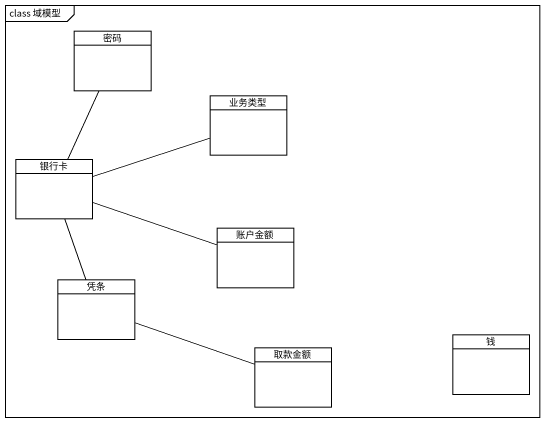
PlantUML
@startuml
mainframe class 域模型
hide circle
hide empty members
class 密码
class 业务类型
class 银行卡
class 账户金额
class 凭条
class 钱
class 取款金额
银行卡 -up- 密码
银行卡 -right- 业务类型
银行卡 -right- 账户金额
银行卡 -- 凭条
凭条 -right- 取款金额
@enduml
